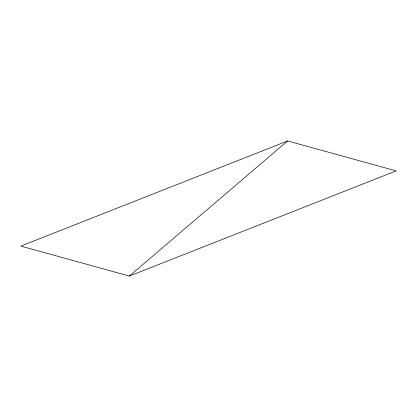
<?xml version="1.0" encoding="UTF-8"?>
<svg xmlns="http://www.w3.org/2000/svg" width="417" height="417" viewBox="0 0 417 417"><rect width="100%" height="100%" fill="white"/><g stroke="black" fill="none" stroke-linecap="round" stroke-linejoin="round"><path stroke-width="0.63" d="M129.359 276.059L287.641 140.941L396.15 170.897L129.359 276.059L20.85 246.103L287.641 140.941"/></g></svg>
